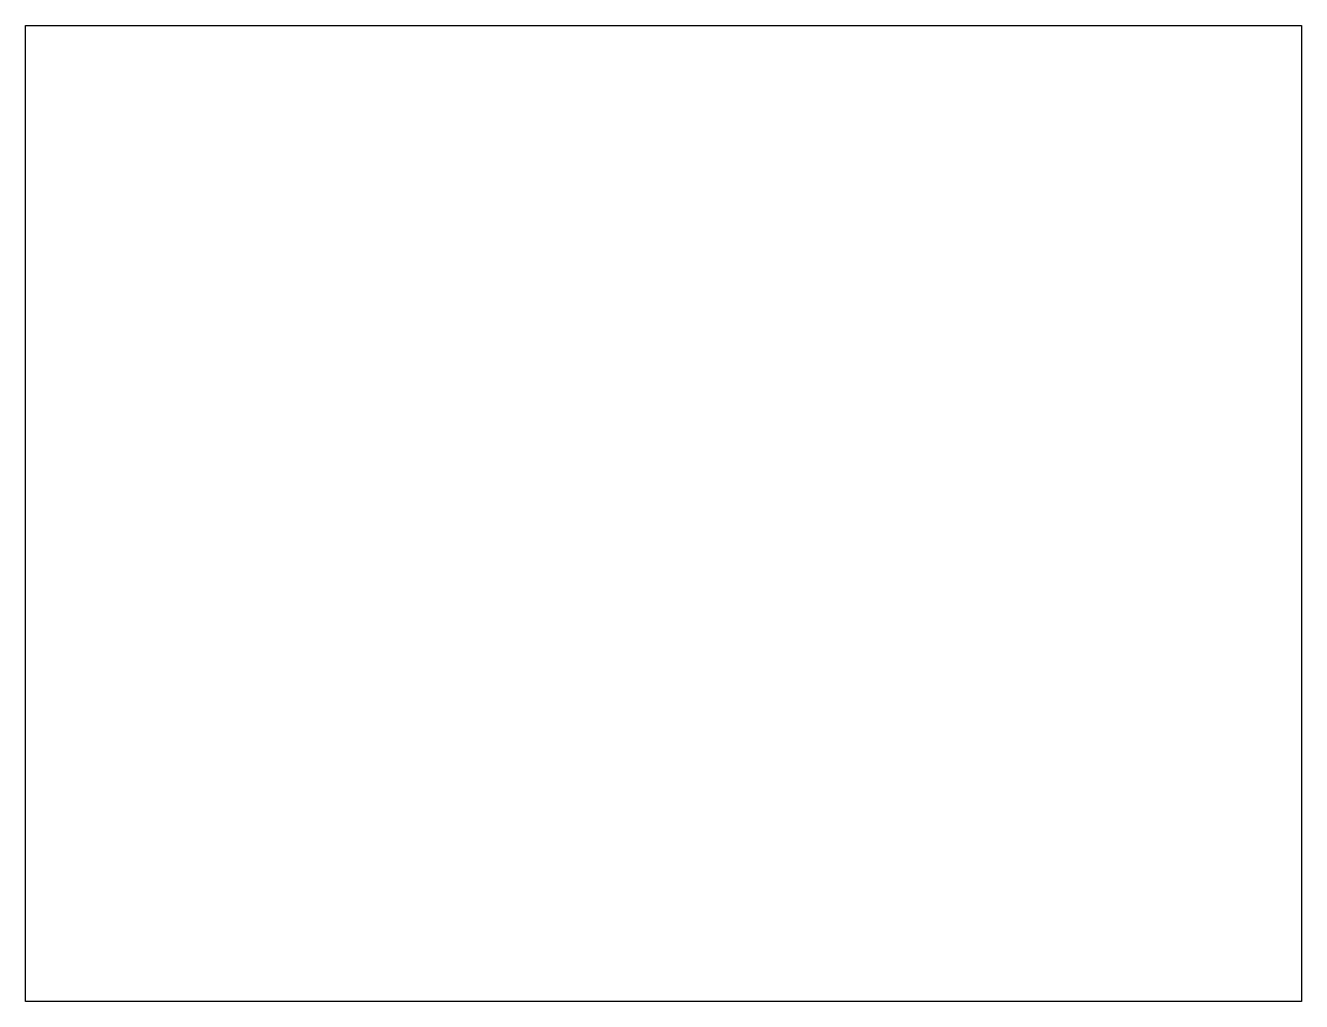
# Model space of a CAD drawing. Header units: millimetres. Extents: x 56 to 175, y 60 to 151.
import ezdxf

# ---------------------------------------------------------------- set-up
doc = ezdxf.new("R2010")
doc.units = ezdxf.units.MM
doc.layers.add('Layer_0', color=7, linetype='CONTINUOUS')

msp = doc.modelspace()

# ---------------------------------------------------------------- linework, layer by layer
at = {"layer": 'Layer_0', "color": 7}
msp.add_lwpolyline([(175, 60), (56, 60), (56, 151), (175, 151)], close=True, dxfattribs=at)

doc.saveas('drawing.dxf')
